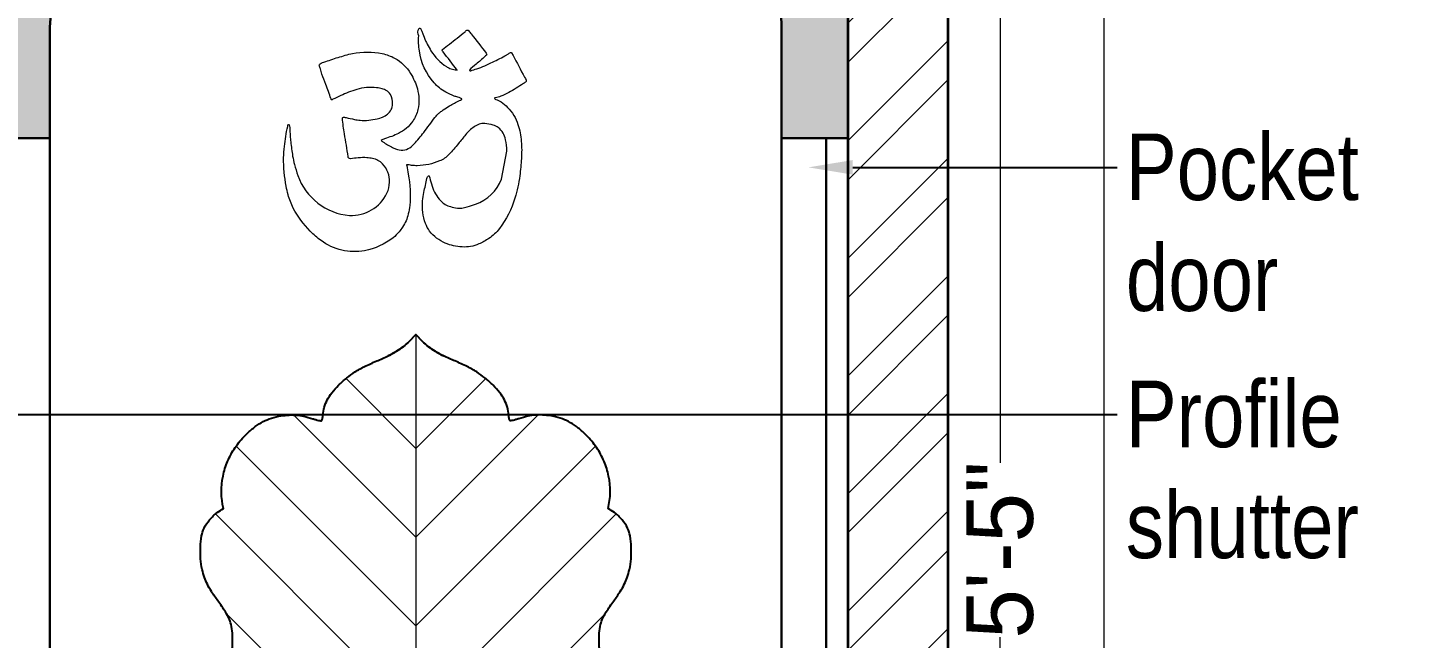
# Model space of a CAD drawing. Header units: millimetres. Extents: x 56222 to 3066687, y -650199 to -121287.
# Drawn here: x 141124.3 to 141187, y -184144.8 to -184117.3 of the extents above; entities that cross this region are included whole.
import ezdxf
from ezdxf import colors
from ezdxf.entities.mleader import LeaderData, LeaderLine
from ezdxf.math import Vec2, Vec3

# ---------------------------------------------------------------- set-up
doc = ezdxf.new("R2010")
doc.units = ezdxf.units.MM
doc.header["$MEASUREMENT"] = 0
doc.header["$PDMODE"] = 35
doc.linetypes.add('DASHED', pattern=[0.75, 0.5, -0.25])
doc.layers.get('Defpoints').update_dxf_attribs({"color": 220})
for name, color, linetype, lineweight in [('$TD_AUDIT_GENERATED_(A0BDF17)', 32, 'Continuous', 30), ('FURNITURE', 32, 'Continuous', 9), ('furniture dimensions', 1, 'DASHED', 0), ('Text', 7, 'Continuous', 15), ('wall', 7, 'Continuous', 30)]:
    doc.layers.add(name, color=color, linetype=linetype, lineweight=lineweight)
doc.layers.add('AR HATCH-7', color=7, linetype='Continuous')
doc.layers.add('hatch', color=250, linetype='Continuous', lineweight=9, transparency=0.5)
doc.styles.add('century g', font='GOTHIC.TTF')
doc.styles.add('style4', font='ARIALN.TTF')
doc.dimstyles.new('Archana', dxfattribs={"dimtxt": 2, "dimasz": 0.75, "dimexe": 0.5, "dimexo": 0.5, "dimgap": 0, "dimtad": 0, "dimzin": 0, "dimdsep": 46, "dimlunit": 4, "dimtxsty": 'century g', "dimblk": 'OBLIQUE', "dimcen": 0, "dimdle": 1, "dimclrd": 256, "dimclre": 256, "dimclrt": 256, "dimadec": 0, "dimazin": 0, "dimtfac": 1, "dimtofl": 0, "dimtmove": 1, "dimatfit": 3, "dimfxl": 1, "dimfxlon": 1, "dimtolj": 1, "dimtzin": 0, "dimlwd": -1, "dimlwe": -1, "dimarcsym": 0})

# ---------------------------------------------------------------- blocks, each defined once
blk = doc.blocks.new('_Oblique')
at = {"layer": 'wall', "color": 0, "lineweight": -2}
blk.add_line((-0.5, -0.5), (0.5, 0.5), dxfattribs=at)
blk = doc.blocks.new('*D415')
at = {"layer": 'Defpoints', "color": 0, "linetype": 'Continuous', "lineweight": 30, "transparency": 16777216}
for p in [(141157.688, -184108.242), (141168.116, -184108.242), (141157.688, -184173.391)]:
    blk.add_point(p, dxfattribs=at)
at = {"layer": 'furniture dimensions', "color": 5, "linetype": 'Continuous', "transparency": 16777216}
for p, q in [((141168.116, -184107.242), (141168.116, -184136.883)), ((141164.116, -184108.242), (141168.616, -184108.242)), ((141168.116, -184174.391), (141168.116, -184144.749))]:
    blk.add_line(p, q, dxfattribs=at)
at = {"layer": 'furniture dimensions', "color": 5, "linetype": 'ByBlock', "transparency": 16777216}
blk.add_line((141164.116, -184173.391), (141168.616, -184173.391), dxfattribs=at)
at = {"layer": 'furniture dimensions', "color": 5, "linetype": 'Continuous', "transparency": 16777216, "xscale": 1.5, "yscale": 1.5, "zscale": 1.5}
for p, rotation in [((141168.116, -184108.242), 90), ((141168.116, -184173.391), 270)]:
    blk.add_blockref('_Oblique', p, dxfattribs=dict(at, rotation=rotation))
at = {"layer": 'furniture dimensions', "linetype": 'Continuous', "lineweight": 0, "transparency": 16777216, "insert": (141168.116, -184140.816), "char_height": 3, "attachment_point": 5, "rotation": 90, "style": 'century g'}
blk.add_mtext('\\A1;5\'-5"', dxfattribs=at)

msp = doc.modelspace()

# ---------------------------------------------------------------- hatches: boundary and pattern name
at = {"layer": 'AR HATCH-7', "lineweight": 18, "true_color": 0x939598, "transparency": 33554687}
h = msp.add_hatch(dxfattribs=at)
h.set_pattern_fill('ANSI32', color=252, scale=10)
h.set_pattern_definition([(45, (1929.608, -6.4516), (-2.65165043, 2.65165043), []), (45, (1931.3758, -6.4516), (-2.65165043, 2.65165043), [])])
h.paths.add_polyline_path([(141165.762, -184104.242), (141161.262, -184104.242), (141161.262, -184133.744), (141165.762, -184133.744)])
h.paths.add_polyline_path([(141165.762, -184133.744), (141161.262, -184133.744), (141161.262, -184153.892), (141165.762, -184153.892)])
h.paths.add_polyline_path([(141165.762, -184153.892), (141161.262, -184153.892), (141161.262, -184165.203), (141165.762, -184165.203)])
h.paths.add_polyline_path([(141165.762, -184165.203), (141161.262, -184165.203), (141161.262, -184218.242), (141165.762, -184218.242)])
at = {"layer": 'FURNITURE', "lineweight": 30, "true_color": 0xf1e8df, "transparency": 33554687}
h = msp.add_hatch(color=254, dxfattribs=at)
h.dxf.hatch_style = 1
h.paths.add_polyline_path([(141161.262, -184108.242), (141122.261, -184108.242), (141122.261, -184122.242), (141125.261, -184122.242), (141125.261, -184117.242, -0.414214), (141129.261, -184113.242), (141154.262, -184113.242, -0.414214), (141158.262, -184117.242), (141158.262, -184122.242), (141161.262, -184122.242)])

# ---------------------------------------------------------------- linework, layer by layer
at = {"layer": '$TD_AUDIT_GENERATED_(A0BDF17)', "linetype": 'Continuous', "lineweight": 25, "ltscale": 2}
for points in [[(141133.467, -184145.347, 0.048716), (141133.494, -184144.675, 0.029208), (141133.446, -184144.263, 0.056447), (141133.353, -184143.945, 0.044127), (141133.174, -184143.609, 0.011942), (141132.834, -184143.111, -0.011658), (141132.545, -184142.689, -0.028626), (141132.358, -184142.362, -0.034013), (141132.229, -184142.053, -0.024147), (141132.126, -184141.691, -0.040185), (141132.055, -184141.217, -0.028816), (141132.049, -184140.682, -0.029157), (141132.101, -184140.183, -0.072514), (141132.212, -184139.834, -0.062621), (141132.462, -184139.45, -0.055887), (141132.808, -184139.123, -0.035635), (141133.087, -184138.942, -0.110434), (141133.065, -184137.48, -0.04945), (141133.273, -184136.818, -0.048683), (141133.61, -184136.2, -0.046634), (141134.065, -184135.65, -0.025646), (141134.434, -184135.315, -0.041705), (141134.783, -184135.076, -0.04425), (141135.151, -184134.908, -0.033826), (141135.577, -184134.788, -0.033018), (141135.958, -184134.735, -0.035832), (141136.332, -184134.734, -0.034796), (141136.712, -184134.787, -0.028001), (141137.11, -184134.895, 0.010175), (141137.249, -184134.938, 0.014758), (141137.374, -184134.97, 0.01028), (141137.477, -184134.991, 0.18541), (141137.51, -184134.985, 0.17417), (141137.529, -184134.961, 0.022736), (141137.546, -184134.9, 0.024245), (141137.561, -184134.822, 0.018084), (141137.57, -184134.735, -0.053163), (141137.632, -184134.385, -0.051007), (141137.766, -184134.051, -0.045911), (141137.979, -184133.722, -0.030632), (141138.278, -184133.387, -0.023823), (141138.645, -184133.056, -0.029739), (141139.016, -184132.788, -0.026834), (141139.446, -184132.545, -0.01467), (141139.996, -184132.293, 0.01056), (141140.519, -184132.058, 0.025261), (141140.893, -184131.856, 0.031824), (141141.189, -184131.65, 0.030833), (141141.46, -184131.407), (141141.762, -184131.099), (141142.063, -184131.407, 0.030833), (141142.334, -184131.65, 0.031824), (141142.63, -184131.856, 0.025261), (141143.004, -184132.058)], [(141150.056, -184145.347, -0.048716), (141150.029, -184144.675, -0.029208), (141150.077, -184144.263, -0.056447), (141150.171, -184143.945, -0.044127), (141150.349, -184143.609, -0.011942), (141150.689, -184143.111, 0.011658), (141150.978, -184142.689, 0.028626), (141151.165, -184142.362, 0.034013), (141151.294, -184142.053, 0.024147), (141151.397, -184141.691, 0.040185), (141151.468, -184141.217, 0.028816), (141151.475, -184140.682, 0.029157), (141151.422, -184140.183, 0.072514), (141151.311, -184139.834, 0.062621), (141151.061, -184139.45, 0.055887), (141150.715, -184139.123, 0.035635), (141150.436, -184138.942, 0.110434), (141150.458, -184137.48, 0.04945), (141150.251, -184136.818, 0.048683), (141149.913, -184136.2, 0.046634), (141149.458, -184135.65, 0.025646), (141149.089, -184135.315, 0.041705), (141148.741, -184135.076, 0.04425), (141148.373, -184134.908, 0.033826), (141147.946, -184134.788, 0.033018), (141147.566, -184134.735, 0.035832), (141147.191, -184134.734, 0.034796), (141146.811, -184134.787, 0.028001), (141146.413, -184134.895, -0.010175), (141146.274, -184134.938, -0.014758), (141146.149, -184134.97, -0.01028), (141146.046, -184134.991, -0.18541), (141146.013, -184134.985, -0.17417), (141145.995, -184134.961, -0.022736), (141145.977, -184134.9, -0.024245), (141145.962, -184134.822, -0.018084), (141145.953, -184134.735, 0.053163), (141145.892, -184134.385, 0.051007), (141145.758, -184134.051, 0.045911), (141145.544, -184133.722, 0.030632), (141145.245, -184133.387, 0.023823), (141144.879, -184133.056, 0.029739), (141144.508, -184132.788, 0.026834), (141144.078, -184132.545, 0.01467), (141143.527, -184132.293, -0.01056), (141143.004, -184132.058, -0.025261), (141142.63, -184131.856, -0.031824), (141142.334, -184131.65, -0.030833), (141142.063, -184131.407), (141141.762, -184131.099), (141141.46, -184131.407, -0.030833), (141141.189, -184131.65, -0.031824), (141140.893, -184131.856, -0.025261), (141140.519, -184132.058)]]:
    msp.add_lwpolyline(points, format="xyb", dxfattribs=at)
at = {"layer": 'FURNITURE', "lineweight": 30}
for p, q in [((141122.261, -184122.242), (141125.261, -184122.242)), ((141158.262, -184122.242), (141161.262, -184122.242))]:
    msp.add_line(p, q, dxfattribs=at)
at = {"layer": 'FURNITURE', "lineweight": 13}
msp.add_line((141141.762, -184131.099), (141141.762, -184169.164), dxfattribs=at)
at = {"layer": 'FURNITURE', "lineweight": 5}
for p, q in [((141141.762, -184136.233), (141138.612, -184133.084)), ((141141.762, -184136.233), (141144.929, -184133.066)), ((141141.762, -184140.233), (141136.258, -184134.73)), ((141141.762, -184140.233), (141147.258, -184134.738)), ((141141.762, -184144.233), (141133.659, -184136.131)), ((141141.762, -184144.233), (141149.879, -184136.116)), ((141141.762, -184148.233), (141132.72, -184139.192)), ((141141.762, -184148.233), (141150.803, -184139.192)), ((141141.762, -184152.233), (141133.233, -184143.705)), ((141141.762, -184152.233), (141150.29, -184143.705))]:
    msp.add_line(p, q, dxfattribs=at)
at = {"layer": 'FURNITURE', "lineweight": 0}
msp.add_lwpolyline([(141122.261, -184108.242), (141161.262, -184108.242), (141161.262, -184218.242), (141122.261, -184218.242)], close=True, dxfattribs=at)
at = {"layer": 'FURNITURE', "lineweight": 30}
msp.add_lwpolyline([(141122.261, -184108.242), (141161.262, -184108.242), (141161.262, -184218.242), (141122.261, -184218.242)], close=True, dxfattribs=at)
msp.add_lwpolyline([(141125.261, -184218.242), (141125.261, -184117.242, -0.414214), (141129.261, -184113.242), (141154.262, -184113.242, -0.414214), (141158.262, -184117.242), (141158.262, -184218.242)], format="xyb", dxfattribs=at)
at = {"layer": 'FURNITURE'}
msp.add_lwpolyline([(141143.621, -184119.174, 0.011402), (141142.99, -184118.354, -0.047902), (141142.946, -184118.286, -0.393716), (141142.97, -184118.249, -0.009311), (141143.273, -184118.006, 0.007282), (141143.985, -184117.446, -0.248787), (141144.105, -184117.368, -0.192831), (141144.144, -184117.394, 0.00447), (141144.264, -184117.547, 0.00003), (141144.939, -184118.414, -0.147495), (141144.961, -184118.474, -0.208983), (141144.943, -184118.5, -0.001548), (141144.873, -184118.567, -0.016147), (141144.483, -184118.907, 0.048852), (141144.176, -184119.181, 0.259218), (141144.189, -184119.2, 0.248037), (141144.235, -184119.207, -0.001345), (141144.512, -184119.117, 0.040148), (141145.225, -184118.811, 0.020795), (141145.859, -184118.489, 0.004363), (141145.967, -184118.418, -0.041069), (141146.038, -184118.379, -0.275398), (141146.079, -184118.4, -0.005478), (141146.598, -184119.369, 0.000393), (141146.735, -184119.626, -0.221068), (141146.74, -184119.689, -0.054178), (141146.611, -184119.786, -0.022282), (141145.949, -184120.19, -0.032131), (141145.597, -184120.354, -0.048153), (141145.347, -184120.42, 0.318224), (141145.312, -184120.438, 0.31203), (141145.32, -184120.46, 0.114085), (141145.374, -184120.495, -0.025018), (141145.603, -184120.613, -0.059178), (141145.901, -184120.861, -0.11461), (141146.369, -184121.628, -0.06133), (141146.52, -184122.388, -0.036842), (141146.522, -184123.164, -0.015914), (141146.449, -184123.937, -0.042952), (141146.231, -184124.947, -0.088918), (141145.531, -184126.326, -0.079993), (141145.057, -184126.764, -0.043601), (141144.604, -184127.017, -0.118722), (141143.846, -184127.151, -0.084859), (141143.091, -184126.982, -0.132876), (141142.382, -184126.434, -0.066664), (141142.198, -184126.092, -0.120663), (141142.069, -184125.074, -0.020447), (141142.127, -184124.69, -0.009537), (141142.265, -184124.058, -0.173318), (141142.322, -184123.944, -0.45855), (141142.364, -184123.953, -0.034707), (141142.388, -184124.031, 0.005532), (141142.494, -184124.404, 0.113485), (141142.883, -184125.069, 0.148515), (141143.321, -184125.333, 0.021216), (141143.637, -184125.403, 0.07541), (141143.831, -184125.4, 0.034241), (141144.083, -184125.341, 0.011087), (141144.454, -184125.227, 0.219034), (141145.625, -184124.09), (141145.87, -184122.826, 0.063), (141145.811, -184122.314, 0.176865), (141145.482, -184121.769, 0.098506), (141145.25, -184121.656, 0.027958), (141144.868, -184121.583, 0.056269), (141144.738, -184121.581, 0.082244), (141144.615, -184121.617, 0.030528), (141144.386, -184121.74, 0.046217), (141144.185, -184121.902, 0.024064), (141144.009, -184122.091, 0.007393), (141143.682, -184122.493, -0.023152), (141143.255, -184122.979, -0.112283), (141142.834, -184123.273, -0.090623), (141141.828, -184123.488, -0.039932), (141141.569, -184123.471, 0.04609), (141141.353, -184123.442, 0.500609), (141141.352, -184123.48, 0.007727), (141141.42, -184123.862, -0.072742), (141141.488, -184125.279, -0.032457), (141141.423, -184125.662, -0.091035), (141141.162, -184126.251, -0.021595), (141141.011, -184126.462, -0.062628), (141140.735, -184126.733, -0.120501), (141139.452, -184127.322, -0.206879), (141137.486, -184126.864, -0.047348), (141136.999, -184126.438, -0.074031), (141136.233, -184125.398, -0.053834), (141136.003, -184124.795, -0.01867), (141135.916, -184124.416, -0.052654), (141135.8, -184123.13, -0.016043), (141135.839, -184122.614, -0.031778), (141135.982, -184121.721, -0.220327), (141136.024, -184121.636, -0.396764), (141136.053, -184121.639, -0.040833), (141136.074, -184121.766, -0.011552), (141136.093, -184122.154, 0.016186), (141136.118, -184122.411, 0.012733), (141136.205, -184123.052, 0.022646), (141136.291, -184123.431, 0.02018), (141136.443, -184123.925, 0.148055), (141137.342, -184125.169, 0.152566), (141138.769, -184125.73, 0.298114), (141140.459, -184124.732, 0.118675), (141140.572, -184124.23, 0.204229), (141140.264, -184123.402, 0.143715), (141139.811, -184123.163, 0.03467), (141139.554, -184123.129, 0.041167), (141139.166, -184123.131, -0.003912), (141138.812, -184123.171, -0.179179), (141138.736, -184123.149, -0.208144), (141138.71, -184123.073, -0.000169), (141138.546, -184122.052, -0.021539), (141138.447, -184121.347, -0.271928), (141138.468, -184121.306, -0.132343), (141138.613, -184121.32, -0.017116), (141138.993, -184121.399, 0.027108), (141139.248, -184121.441, 0.054756), (141139.636, -184121.436, 0.024048), (141140.019, -184121.371, 0.119542), (141140.486, -184121.159, 0.21228), (141140.716, -184120.71, 0.14778), (141140.618, -184120.271, 0.1346), (141140.43, -184120.096, 0.057059), (141140.248, -184120.022, 0.041414), (141139.994, -184119.973, 0.108706), (141139.098, -184120.049, 0.037965), (141138.374, -184120.327, -0.01193), (141138.024, -184120.494, -0.407205), (141137.956, -184120.513, -0.137074), (141137.946, -184120.491, 0.005147), (141137.933, -184120.462, 0.005524), (141137.701, -184119.828, -0.01819), (141137.527, -184119.352, 0.007787), (141137.456, -184119.112, -0.006025), (141137.411, -184118.989, -0.206177), (141137.419, -184118.929, -0.158786), (141137.495, -184118.858, -0.0358), (141137.616, -184118.817, 0.004373), (141137.935, -184118.708, -0.010963), (141138.579, -184118.508, -0.02073), (141138.907, -184118.428, -0.102684), (141140.25, -184118.433, -0.068416), (141140.805, -184118.634, -0.132733), (141141.527, -184119.331, -0.067797), (141141.831, -184120.026, -0.113494), (141141.858, -184120.949, -0.107232), (141141.62, -184121.486, -0.124878), (141140.983, -184122.03, -0.029489), (141140.673, -184122.164, -0.000508), (141140.354, -184122.275, 0.043786), (141140.201, -184122.345, 0.315454), (141140.201, -184122.355, 0.144038), (141140.224, -184122.376, -0.007698), (141140.33, -184122.444, 0.04142), (141140.772, -184122.693, 0.035302), (141140.93, -184122.752, 0.270386), (141141.563, -184122.621, 0.025891), (141141.685, -184122.503, 0.024568), (141142.118, -184121.986, -0.001131), (141142.624, -184121.311, -0.024865), (141142.734, -184121.183, -0.036641), (141142.86, -184121.071, -0.019599), (141142.998, -184120.973, -0.007846), (141143.283, -184120.793, -0.019413), (141143.724, -184120.55, 0.003232), (141143.823, -184120.503, 0.552203), (141143.828, -184120.468, 0.028912), (141143.772, -184120.438, 0.039404), (141143.651, -184120.399, -0.021936), (141143.491, -184120.345, -0.03367), (141143.108, -184120.168, -0.084803), (141142.584, -184119.745, -0.149867), (141141.921, -184118.31, -0.050896), (141141.89, -184117.637, -0.276236), (141141.916, -184117.291, -0.340347), (141141.967, -184117.293, -0.095975), (141141.993, -184117.325, -0.027271), (141142.02, -184117.383, -0.028847), (141142.084, -184117.539, 0.01348), (141142.202, -184117.855, 0.025539), (141142.278, -184118.005, 0.006577), (141142.443, -184118.3, 0.116289), (141143.145, -184119.018, 0.037739), (141143.294, -184119.097, 0.069937), (141143.538, -184119.164, 0.01313)], format="xyb", close=True, dxfattribs=at)
at = {"layer": 'FURNITURE', "lineweight": 30}
for points in [[(141160.262, -184122.242), (141160.262, -184218.242)], [(141161.262, -184122.242), (141161.262, -184218.242)]]:
    msp.add_lwpolyline(points, dxfattribs=at)
at = {"layer": 'hatch', "lineweight": 35, "transparency": 33554687}
msp.add_lwpolyline([(141161.262, -184104.242), (141165.762, -184104.242), (141165.762, -184218.242), (141161.262, -184218.242)], close=True, dxfattribs=at)
at = {"layer": 'Text', "color": 251, "linetype": 'Continuous', "lineweight": 0, "true_color": 0x636466}
msp.add_lwpolyline([(141172.789, -184083.101), (141172.789, -184152.286), (141171.528, -184153.067), (141173.962, -184153.317), (141172.789, -184154.154), (141172.789, -184223.283)], dxfattribs=at)

# ---------------------------------------------------------------- dimensions: what is measured, and where the dimension line sits
at = {"layer": 'furniture dimensions', "color": 5, "linetype": 'Continuous', "lineweight": 0}
dim = msp.add_linear_dim(base=(141168.116, -184108.242), p1=(141157.688, -184173.391), p2=(141157.688, -184108.242), angle=90, dimstyle='Archana', override={"dimtxt": 3, "dimasz": 1.5, "dimdec": 0, "dimclrd": 5, "dimclre": 5, "dimfxl": 4}, dxfattribs=at)
dim.commit()
dim.dimension.update_dxf_attribs({"geometry": '*D415', "text_midpoint": (141168.116, -184140.816)})

# ---------------------------------------------------------------- leaders
at = {"layer": 'Text', "color": 1, "lineweight": 0, "ltscale": 20}
ml = msp.add_multileader_mtext('Standard', dxfattribs=at)
ml.set_content('Pocket \\Pdoor', color=1, style='style4')
ml.set_leader_properties()
ml.build(insert=Vec2(0, 0))
ml.multileader.update_dxf_attribs({"dogleg_length": 2.025, "arrow_head_size": 2})
ctx = ml.context
ctx.base_point, ctx.char_height, ctx.arrow_head_size, ctx.landing_gap_size, ctx.plane_origin = Vec3(141173.388, -184123.561), 3, 2, 0.4, Vec3(141106.353, -184123.561)
notes = []
notes.append((ctx, [(0, (1, 1, 0), (141171.364, -184123.561), (1, 0), 2.025, [(0, [(141159.467, -184123.561)], 0, [])])]))
ctx.mtext.insert = Vec3(141173.788, -184122.036)
ml = msp.add_multileader_mtext('Standard', dxfattribs=at)
ml.set_content('Profile \\Pshutter', color=1, style='style4')
ml.set_leader_properties()
ml.build(insert=Vec2(0, 0))
ml.multileader.update_dxf_attribs({"dogleg_length": 2.025, "arrow_head_size": 2})
ctx = ml.context
ctx.base_point, ctx.char_height, ctx.arrow_head_size, ctx.landing_gap_size, ctx.plane_origin = Vec3(141173.388, -184134.705), 3, 2, 0.4, Vec3(141106.353, -184134.705)
notes.append((ctx, [(0, (1, 1, 0), (141171.364, -184134.705), (1, 0), 2.025, [(0, [(141117.375, -184134.705)], 0, [])])]))
ctx.mtext.insert = Vec3(141173.788, -184133.18)
for ctx, leaders in notes:
    for number, flags, end, landing, length, lines in leaders:
        leader = LeaderData()
        leader.index, (leader.has_last_leader_line, leader.has_dogleg_vector, leader.attachment_direction) = number, flags
        leader.last_leader_point, leader.dogleg_vector, leader.dogleg_length = Vec3(end), Vec3(landing), length
        for number, points, colour, breaks in lines:
            line = LeaderLine()
            line.index, line.vertices, line.color, line.breaks = number, Vec3.list(points), colors.encode_raw_color(colour), breaks
            leader.lines.append(line)
        ctx.leaders.append(leader)

doc.saveas('drawing.dxf')
